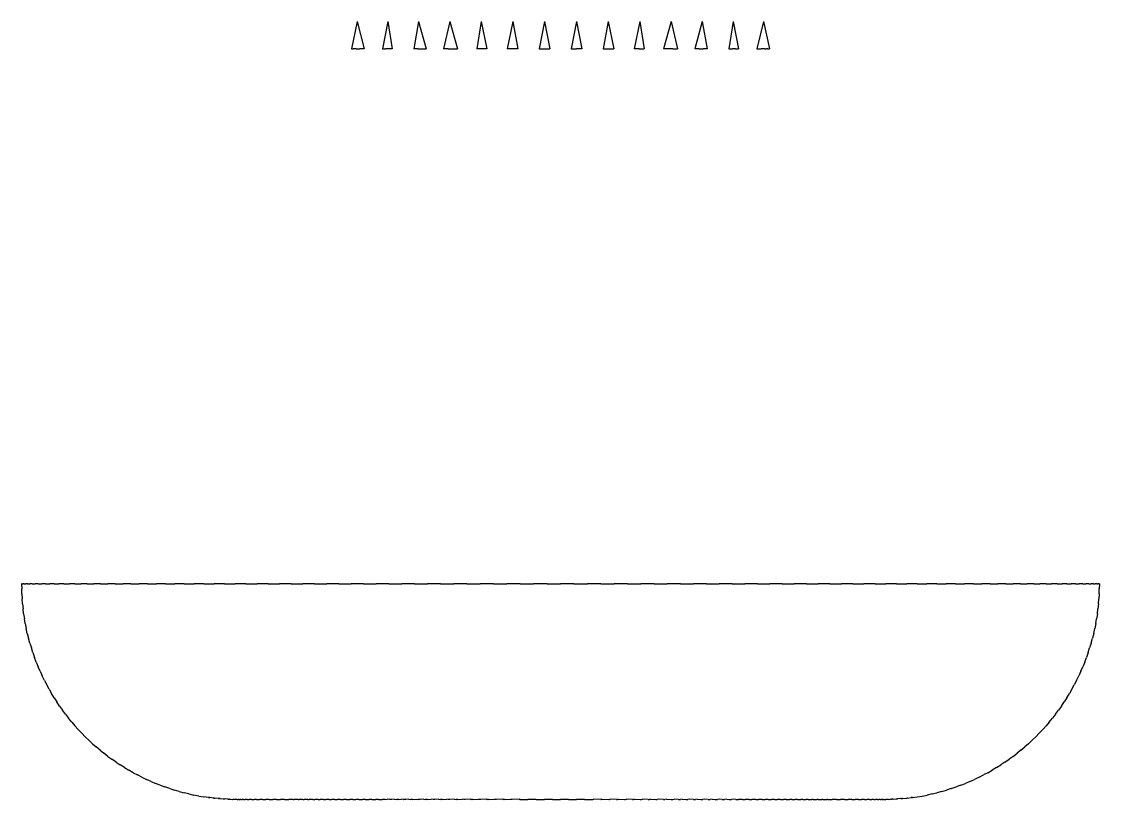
# Model space of a CAD drawing. Header units: metres. Extents: x 64 to 540, y -564 to -64.
# Drawn here: x 443.8 to 518.8, y -214.2 to -160 of the extents above; entities that cross this region are included whole.
import ezdxf

# ---------------------------------------------------------------- set-up
doc = ezdxf.new("R2010")
doc.units = ezdxf.units.M

msp = doc.modelspace()

# ---------------------------------------------------------------- linework, layer by layer
for p, q in [((467.196, -160.046), (466.8, -161.946)), ((467.196, -160.046), (467.668, -161.946)), ((469.326, -160.046), (468.943, -161.946)), ((469.326, -160.046), (469.613, -161.946)), ((471.457, -160.046), (471.137, -161.946)), ((471.457, -160.046), (471.984, -161.946)), ((473.636, -160.046), (473.198, -161.946)), ((473.636, -160.046), (474.165, -161.946)), ((475.816, -160.046), (475.512, -161.946)), ((475.816, -160.046), (476.208, -161.946)), ((478.023, -160.046), (477.636, -161.946)), ((478.023, -160.046), (478.365, -161.946)), ((480.23, -160.046), (479.844, -161.946)), ((480.23, -160.046), (480.589, -161.946)), ((482.442, -160.046), (482.084, -161.946)), ((482.442, -160.046), (482.83, -161.946)), ((484.655, -160.046), (484.308, -161.946)), ((484.655, -160.046), (485.037, -161.946)), ((486.851, -160.046), (486.465, -161.946)), ((486.851, -160.046), (487.161, -161.946)), ((489.047, -160.046), (488.508, -161.946)), ((489.047, -160.046), (489.475, -161.946)), ((491.204, -160.046), (490.689, -161.946)), ((491.204, -160.046), (491.536, -161.946)), ((493.362, -160.046), (493.06, -161.946)), ((493.362, -160.046), (493.73, -161.946)), ((495.46, -160.046), (495.005, -161.946)), ((495.46, -160.046), (495.873, -161.946)), ((466.8, -161.946), (466.902, -161.946)), ((467.003, -161.946), (466.902, -161.946)), ((467.122, -161.946), (467.003, -161.946)), ((467.122, -161.946), (467.241, -161.946)), ((467.241, -161.946), (467.378, -161.946)), ((467.514, -161.946), (467.378, -161.946)), ((467.668, -161.946), (467.514, -161.946)), ((468.943, -161.946), (469.161, -161.946)), ((469.38, -161.946), (469.161, -161.946)), ((469.613, -161.946), (469.38, -161.946)), ((471.411, -161.946), (471.137, -161.946)), ((471.411, -161.946), (471.698, -161.946)), ((471.698, -161.946), (471.984, -161.946)), ((473.517, -161.946), (473.198, -161.946)), ((473.517, -161.946), (473.837, -161.946)), ((473.837, -161.946), (474.165, -161.946)), ((475.856, -161.946), (475.512, -161.946)), ((476.208, -161.946), (475.856, -161.946)), ((477.999, -161.946), (477.636, -161.946)), ((478.365, -161.946), (477.999, -161.946)), ((479.844, -161.946), (480.216, -161.946)), ((480.216, -161.946), (480.589, -161.946)), ((482.084, -161.946), (482.458, -161.946)), ((482.83, -161.946), (482.458, -161.946)), ((484.308, -161.946), (484.674, -161.946)), ((484.674, -161.946), (485.037, -161.946)), ((486.817, -161.946), (486.465, -161.946)), ((486.817, -161.946), (487.161, -161.946)), ((488.837, -161.946), (488.508, -161.946)), ((489.156, -161.946), (488.837, -161.946)), ((489.156, -161.946), (489.475, -161.946)), ((490.975, -161.946), (490.689, -161.946)), ((490.975, -161.946), (491.262, -161.946)), ((491.536, -161.946), (491.262, -161.946)), ((493.06, -161.946), (493.294, -161.946)), ((493.512, -161.946), (493.294, -161.946)), ((493.512, -161.946), (493.73, -161.946)), ((495.005, -161.946), (495.159, -161.946)), ((495.159, -161.946), (495.295, -161.946)), ((495.432, -161.946), (495.295, -161.946)), ((495.551, -161.946), (495.432, -161.946)), ((495.551, -161.946), (495.67, -161.946)), ((495.771, -161.946), (495.67, -161.946)), ((495.771, -161.946), (495.873, -161.946)), ((443.837, -199.178), (443.86, -199.178)), ((443.837, -199.178), (443.845, -199.526)), ((443.883, -199.178), (443.86, -199.178)), ((443.883, -199.178), (443.953, -199.178)), ((444.023, -199.178), (443.953, -199.178)), ((444.023, -199.178), (444.139, -199.178)), ((444.255, -199.178), (444.139, -199.178)), ((444.255, -199.178), (444.418, -199.178)), ((444.58, -199.178), (444.418, -199.178)), ((444.58, -199.178), (444.788, -199.178)), ((444.996, -199.178), (444.788, -199.178)), ((444.996, -199.178), (445.249, -199.178)), ((445.503, -199.178), (445.249, -199.178)), ((445.503, -199.178), (445.8, -199.178)), ((446.098, -199.178), (445.8, -199.178)), ((446.098, -199.178), (446.44, -199.178)), ((446.781, -199.178), (446.44, -199.178)), ((446.781, -199.178), (447.166, -199.178)), ((447.55, -199.178), (447.166, -199.178)), ((447.55, -199.178), (447.977, -199.178)), ((448.403, -199.178), (447.977, -199.178)), ((448.403, -199.178), (448.871, -199.178)), ((449.338, -199.178), (448.871, -199.178)), ((449.338, -199.178), (449.845, -199.178)), ((450.353, -199.178), (449.845, -199.178)), ((450.353, -199.178), (450.898, -199.178)), ((451.444, -199.178), (450.898, -199.178)), ((451.444, -199.178), (452.027, -199.178)), ((452.61, -199.178), (452.027, -199.178)), ((452.61, -199.178), (453.228, -199.178)), ((453.847, -199.178), (453.228, -199.178)), ((453.847, -199.178), (454.5, -199.178)), ((455.153, -199.178), (454.5, -199.178)), ((455.153, -199.178), (455.838, -199.178)), ((456.523, -199.178), (455.838, -199.178)), ((456.523, -199.178), (457.24, -199.178)), ((457.956, -199.178), (457.24, -199.178)), ((457.956, -199.178), (458.701, -199.178)), ((459.446, -199.178), (458.701, -199.178)), ((459.446, -199.178), (460.219, -199.178)), ((460.991, -199.178), (460.219, -199.178)), ((460.991, -199.178), (461.789, -199.178)), ((462.587, -199.178), (461.789, -199.178)), ((462.587, -199.178), (463.408, -199.178)), ((464.229, -199.178), (463.408, -199.178)), ((464.229, -199.178), (465.071, -199.178)), ((465.913, -199.178), (465.071, -199.178)), ((465.913, -199.178), (466.775, -199.178)), ((467.636, -199.178), (466.775, -199.178)), ((467.636, -199.178), (468.515, -199.178)), ((469.393, -199.178), (468.515, -199.178)), ((469.393, -199.178), (470.287, -199.178)), ((471.18, -199.178), (470.287, -199.178)), ((471.18, -199.178), (472.086, -199.178)), ((472.992, -199.178), (472.086, -199.178)), ((472.992, -199.178), (473.908, -199.178)), ((474.825, -199.178), (473.908, -199.178)), ((474.825, -199.178), (475.749, -199.178)), ((476.674, -199.178), (475.749, -199.178)), ((476.674, -199.178), (477.604, -199.178)), ((478.534, -199.178), (477.604, -199.178)), ((478.534, -199.178), (479.468, -199.178)), ((480.402, -199.178), (479.468, -199.178)), ((480.402, -199.178), (481.337, -199.178)), ((482.271, -199.178), (481.337, -199.178)), ((482.271, -199.178), (483.205, -199.178)), ((484.139, -199.178), (483.205, -199.178)), ((484.139, -199.178), (485.069, -199.178)), ((485.999, -199.178), (485.069, -199.178)), ((485.999, -199.178), (486.924, -199.178)), ((487.848, -199.178), (486.924, -199.178)), ((487.848, -199.178), (488.765, -199.178)), ((489.681, -199.178), (488.765, -199.178)), ((489.681, -199.178), (490.587, -199.178)), ((491.493, -199.178), (490.587, -199.178)), ((491.493, -199.178), (492.386, -199.178)), ((493.28, -199.178), (492.386, -199.178)), ((493.28, -199.178), (494.158, -199.178)), ((495.037, -199.178), (494.158, -199.178)), ((495.037, -199.178), (495.898, -199.178)), ((496.76, -199.178), (495.898, -199.178)), ((496.76, -199.178), (497.602, -199.178)), ((498.444, -199.178), (497.602, -199.178)), ((498.444, -199.178), (499.266, -199.178)), ((500.087, -199.178), (499.266, -199.178)), ((500.087, -199.178), (500.884, -199.178)), ((501.682, -199.178), (500.884, -199.178)), ((501.682, -199.178), (502.454, -199.178)), ((503.227, -199.178), (502.454, -199.178)), ((503.227, -199.178), (503.972, -199.178)), ((504.717, -199.178), (503.972, -199.178)), ((504.717, -199.178), (505.434, -199.178)), ((506.15, -199.178), (505.434, -199.178)), ((506.15, -199.178), (506.835, -199.178)), ((507.52, -199.178), (506.835, -199.178)), ((507.52, -199.178), (508.173, -199.178)), ((508.826, -199.178), (508.173, -199.178)), ((508.826, -199.178), (509.445, -199.178)), ((510.063, -199.178), (509.445, -199.178)), ((510.063, -199.178), (510.646, -199.178)), ((511.229, -199.178), (510.646, -199.178)), ((511.229, -199.178), (511.775, -199.178)), ((512.321, -199.178), (511.775, -199.178)), ((512.321, -199.178), (512.828, -199.178)), ((513.335, -199.178), (512.828, -199.178)), ((513.335, -199.178), (513.802, -199.178)), ((514.27, -199.178), (513.802, -199.178)), ((514.27, -199.178), (514.696, -199.178)), ((515.123, -199.178), (514.696, -199.178)), ((515.123, -199.178), (515.507, -199.178)), ((515.892, -199.178), (515.507, -199.178)), ((515.892, -199.178), (516.233, -199.178)), ((516.575, -199.178), (516.233, -199.178)), ((516.575, -199.178), (516.873, -199.178)), ((517.171, -199.178), (516.873, -199.178)), ((517.171, -199.178), (517.424, -199.178)), ((517.677, -199.178), (517.424, -199.178)), ((517.677, -199.178), (517.885, -199.178)), ((518.093, -199.178), (517.885, -199.178)), ((518.093, -199.178), (518.255, -199.178)), ((518.418, -199.178), (518.255, -199.178)), ((518.418, -199.178), (518.534, -199.178)), ((518.65, -199.178), (518.534, -199.178)), ((518.65, -199.178), (518.72, -199.178)), ((518.79, -199.178), (518.72, -199.178)), ((518.79, -199.178), (518.813, -199.178)), ((518.837, -199.178), (518.813, -199.178)), ((518.837, -199.178), (518.828, -199.526)), ((443.853, -199.874), (443.845, -199.526)), ((443.853, -199.874), (443.877, -200.221)), ((443.901, -200.568), (443.877, -200.221)), ((518.772, -200.568), (518.796, -200.221)), ((518.82, -199.874), (518.796, -200.221)), ((518.82, -199.874), (518.828, -199.526)), ((443.901, -200.568), (443.941, -200.914)), ((443.982, -201.259), (443.941, -200.914)), ((518.692, -201.259), (518.732, -200.914)), ((518.772, -200.568), (518.732, -200.914)), ((443.982, -201.259), (444.038, -201.603)), ((444.094, -201.946), (444.038, -201.603)), ((518.579, -201.946), (518.635, -201.603)), ((518.692, -201.259), (518.635, -201.603)), ((444.094, -201.946), (444.166, -202.286)), ((444.238, -202.627), (444.166, -202.286)), ((518.435, -202.627), (518.507, -202.286)), ((518.579, -201.946), (518.507, -202.286)), ((444.238, -202.627), (444.326, -202.963)), ((444.414, -203.3), (444.326, -202.963)), ((518.259, -203.3), (518.347, -202.963)), ((518.435, -202.627), (518.347, -202.963)), ((444.414, -203.3), (444.517, -203.632)), ((444.621, -203.964), (444.517, -203.632)), ((444.621, -203.964), (444.739, -204.291)), ((518.052, -203.964), (517.934, -204.291)), ((518.052, -203.964), (518.156, -203.632)), ((518.259, -203.3), (518.156, -203.632)), ((444.858, -204.618), (444.739, -204.291)), ((444.858, -204.618), (444.992, -204.94)), ((517.815, -204.618), (517.682, -204.94)), ((517.815, -204.618), (517.934, -204.291)), ((445.125, -205.261), (444.992, -204.94)), ((445.125, -205.261), (445.274, -205.576)), ((517.548, -205.261), (517.399, -205.576)), ((517.548, -205.261), (517.682, -204.94)), ((445.422, -205.89), (445.274, -205.576)), ((445.422, -205.89), (445.585, -206.198)), ((445.748, -206.505), (445.585, -206.198)), ((516.925, -206.505), (517.088, -206.198)), ((517.251, -205.89), (517.088, -206.198)), ((517.251, -205.89), (517.399, -205.576)), ((445.748, -206.505), (445.925, -206.805)), ((446.102, -207.104), (445.925, -206.805)), ((516.571, -207.104), (516.748, -206.805)), ((516.925, -206.505), (516.748, -206.805)), ((446.102, -207.104), (446.292, -207.395)), ((446.483, -207.686), (446.292, -207.395)), ((446.483, -207.686), (446.687, -207.968)), ((516.19, -207.686), (515.986, -207.968)), ((516.19, -207.686), (516.381, -207.395)), ((516.571, -207.104), (516.381, -207.395)), ((446.891, -208.25), (446.687, -207.968)), ((446.891, -208.25), (447.108, -208.522)), ((515.782, -208.25), (515.565, -208.522)), ((515.782, -208.25), (515.986, -207.968)), ((447.324, -208.794), (447.108, -208.522)), ((447.324, -208.794), (447.554, -209.056)), ((447.783, -209.318), (447.554, -209.056)), ((514.89, -209.318), (515.12, -209.056)), ((515.349, -208.794), (515.12, -209.056)), ((515.349, -208.794), (515.565, -208.522)), ((447.783, -209.318), (448.024, -209.569)), ((448.265, -209.82), (448.024, -209.569)), ((448.265, -209.82), (448.517, -210.059)), ((514.408, -209.82), (514.156, -210.059)), ((514.408, -209.82), (514.649, -209.569)), ((514.89, -209.318), (514.649, -209.569)), ((448.77, -210.299), (448.517, -210.059)), ((448.77, -210.299), (449.033, -210.526)), ((449.296, -210.753), (449.033, -210.526)), ((513.377, -210.753), (513.64, -210.526)), ((513.903, -210.299), (513.64, -210.526)), ((513.903, -210.299), (514.156, -210.059)), ((449.296, -210.753), (449.57, -210.968)), ((449.843, -211.183), (449.57, -210.968)), ((449.843, -211.183), (450.127, -211.385)), ((450.41, -211.588), (450.127, -211.385)), ((512.263, -211.588), (512.546, -211.385)), ((512.83, -211.183), (512.546, -211.385)), ((512.83, -211.183), (513.103, -210.968)), ((513.377, -210.753), (513.103, -210.968)), ((450.41, -211.588), (450.702, -211.776)), ((450.994, -211.965), (450.702, -211.776)), ((450.994, -211.965), (451.295, -212.14)), ((451.596, -212.315), (451.295, -212.14)), ((511.077, -212.315), (511.378, -212.14)), ((511.679, -211.965), (511.378, -212.14)), ((511.679, -211.965), (511.971, -211.776)), ((512.263, -211.588), (511.971, -211.776)), ((451.596, -212.315), (451.904, -212.476)), ((452.213, -212.637), (451.904, -212.476)), ((452.213, -212.637), (452.529, -212.783)), ((452.844, -212.929), (452.529, -212.783)), ((452.844, -212.929), (453.166, -213.061)), ((509.829, -212.929), (509.507, -213.061)), ((509.829, -212.929), (510.145, -212.783)), ((510.46, -212.637), (510.145, -212.783)), ((510.46, -212.637), (510.769, -212.476)), ((511.077, -212.315), (510.769, -212.476)), ((453.488, -213.192), (453.166, -213.061)), ((453.488, -213.192), (453.816, -213.309)), ((454.144, -213.425), (453.816, -213.309)), ((454.144, -213.425), (454.477, -213.526)), ((454.81, -213.628), (454.477, -213.526)), ((454.81, -213.628), (455.147, -213.713)), ((455.484, -213.799), (455.147, -213.713)), ((507.189, -213.799), (507.526, -213.713)), ((507.863, -213.628), (507.526, -213.713)), ((507.863, -213.628), (508.196, -213.526)), ((508.529, -213.425), (508.196, -213.526)), ((508.529, -213.425), (508.857, -213.309)), ((509.185, -213.192), (508.857, -213.309)), ((509.185, -213.192), (509.507, -213.061)), ((455.484, -213.799), (455.825, -213.869)), ((456.166, -213.939), (455.825, -213.869)), ((456.166, -213.939), (456.182, -213.939)), ((456.182, -213.939), (456.51, -213.993)), ((456.525, -213.993), (456.51, -213.993)), ((456.853, -214.047), (456.525, -213.993)), ((456.853, -214.047), (456.869, -214.047)), ((456.884, -214.047), (456.869, -214.047)), ((456.884, -214.047), (456.929, -214.047)), ((457.199, -214.085), (456.929, -214.047)), ((457.199, -214.085), (457.214, -214.085)), ((457.229, -214.085), (457.214, -214.085)), ((457.229, -214.085), (457.275, -214.085)), ((457.545, -214.123), (457.275, -214.085)), ((457.545, -214.123), (457.56, -214.123)), ((457.575, -214.123), (457.56, -214.123)), ((457.575, -214.123), (457.619, -214.123)), ((457.663, -214.123), (457.619, -214.123)), ((457.663, -214.123), (457.868, -214.143)), ((457.868, -214.143), (457.882, -214.143)), ((457.897, -214.143), (457.882, -214.143)), ((457.897, -214.143), (457.941, -214.143)), ((457.941, -214.143), (457.984, -214.143)), ((458.19, -214.164), (457.984, -214.143)), ((458.19, -214.164), (458.205, -214.164)), ((458.219, -214.164), (458.205, -214.164)), ((458.219, -214.164), (458.262, -214.164)), ((458.305, -214.164), (458.262, -214.164)), ((458.305, -214.164), (458.377, -214.164)), ((458.377, -214.164), (458.513, -214.171)), ((458.513, -214.171), (458.527, -214.171)), ((458.542, -214.171), (458.527, -214.171)), ((458.584, -214.171), (458.542, -214.171)), ((458.627, -214.171), (458.584, -214.171)), ((458.697, -214.171), (458.627, -214.171)), ((458.837, -214.178), (458.697, -214.171)), ((458.837, -214.178), (458.851, -214.178)), ((458.865, -214.178), (458.851, -214.178)), ((458.865, -214.178), (458.906, -214.178)), ((458.948, -214.178), (458.906, -214.178)), ((458.948, -214.178), (459.018, -214.178)), ((459.088, -214.178), (459.018, -214.178)), ((459.088, -214.178), (459.185, -214.178)), ((459.283, -214.178), (459.185, -214.178)), ((459.283, -214.178), (459.407, -214.178)), ((459.532, -214.178), (459.407, -214.178)), ((459.532, -214.178), (459.684, -214.178)), ((459.836, -214.178), (459.684, -214.178)), ((459.836, -214.178), (460.015, -214.178)), ((460.193, -214.178), (460.015, -214.178)), ((460.193, -214.178), (460.398, -214.178)), ((460.603, -214.178), (460.398, -214.178)), ((460.603, -214.178), (460.834, -214.178)), ((461.065, -214.178), (460.834, -214.178)), ((461.065, -214.178), (461.321, -214.178)), ((461.577, -214.178), (461.321, -214.178)), ((461.577, -214.178), (461.857, -214.178)), ((462.138, -214.178), (461.857, -214.178)), ((462.138, -214.178), (462.442, -214.178)), ((462.746, -214.178), (462.442, -214.178)), ((462.746, -214.178), (462.807, -214.171)), ((463.074, -214.178), (462.807, -214.171)), ((463.074, -214.178), (463.143, -214.171)), ((463.401, -214.178), (463.143, -214.171)), ((463.401, -214.178), (463.503, -214.171)), ((463.751, -214.178), (463.503, -214.171)), ((463.751, -214.178), (463.853, -214.171)), ((464.101, -214.178), (463.853, -214.171)), ((464.101, -214.178), (464.224, -214.171)), ((464.224, -214.171), (464.235, -214.171)), ((464.472, -214.178), (464.235, -214.171)), ((464.472, -214.178), (464.606, -214.171)), ((464.843, -214.178), (464.606, -214.171)), ((464.843, -214.178), (464.998, -214.171)), ((465.235, -214.178), (464.998, -214.171)), ((465.235, -214.178), (465.401, -214.171)), ((465.626, -214.178), (465.401, -214.171)), ((465.626, -214.178), (465.812, -214.171)), ((465.812, -214.171), (465.824, -214.171)), ((466.037, -214.178), (465.824, -214.171)), ((466.037, -214.178), (466.235, -214.171)), ((466.449, -214.178), (466.235, -214.171)), ((466.449, -214.178), (466.664, -214.171)), ((466.664, -214.171), (466.677, -214.171)), ((466.878, -214.178), (466.677, -214.171)), ((466.878, -214.178), (467.107, -214.171)), ((467.308, -214.178), (467.107, -214.171)), ((467.308, -214.178), (467.554, -214.171)), ((467.554, -214.171), (467.567, -214.171)), ((467.755, -214.178), (467.567, -214.171)), ((467.755, -214.178), (468.014, -214.171)), ((468.202, -214.178), (468.014, -214.171)), ((468.202, -214.178), (468.477, -214.171)), ((468.477, -214.171), (468.49, -214.171)), ((468.666, -214.178), (468.49, -214.171)), ((468.666, -214.178), (468.954, -214.171)), ((469.129, -214.178), (468.954, -214.171)), ((469.129, -214.178), (469.271, -214.164)), ((469.433, -214.171), (469.271, -214.164)), ((469.433, -214.171), (469.446, -214.171)), ((469.608, -214.178), (469.446, -214.171)), ((469.763, -214.164), (469.608, -214.178)), ((469.763, -214.164), (469.925, -214.171)), ((470.087, -214.178), (469.925, -214.171)), ((470.087, -214.178), (470.27, -214.164)), ((470.418, -214.171), (470.27, -214.164)), ((470.418, -214.171), (470.432, -214.171)), ((470.579, -214.178), (470.432, -214.171)), ((470.777, -214.164), (470.579, -214.178)), ((470.777, -214.164), (470.924, -214.171)), ((471.072, -214.178), (470.924, -214.171)), ((471.072, -214.178), (471.297, -214.164)), ((471.297, -214.164), (471.43, -214.171)), ((471.577, -214.178), (471.43, -214.171)), ((471.817, -214.164), (471.577, -214.178)), ((471.817, -214.164), (471.95, -214.171)), ((472.083, -214.178), (471.95, -214.171)), ((472.083, -214.178), (472.349, -214.164)), ((472.467, -214.171), (472.349, -214.164)), ((472.467, -214.171), (472.481, -214.171)), ((472.599, -214.178), (472.481, -214.171)), ((472.88, -214.164), (472.599, -214.178)), ((472.88, -214.164), (472.998, -214.171)), ((473.116, -214.178), (472.998, -214.171)), ((473.116, -214.178), (473.423, -214.164)), ((473.525, -214.171), (473.423, -214.164)), ((473.643, -214.178), (473.525, -214.171)), ((473.965, -214.164), (473.643, -214.178)), ((473.965, -214.164), (474.068, -214.171)), ((474.171, -214.178), (474.068, -214.171)), ((474.171, -214.178), (474.516, -214.164)), ((474.604, -214.171), (474.516, -214.164)), ((474.707, -214.178), (474.604, -214.171)), ((475.068, -214.164), (474.707, -214.178)), ((475.068, -214.164), (475.155, -214.171)), ((475.243, -214.178), (475.155, -214.171)), ((475.243, -214.178), (475.627, -214.164)), ((475.699, -214.171), (475.627, -214.164)), ((475.786, -214.178), (475.699, -214.171)), ((476.186, -214.164), (475.786, -214.178)), ((476.186, -214.164), (476.258, -214.171)), ((476.33, -214.178), (476.258, -214.171)), ((476.33, -214.178), (476.752, -214.164)), ((476.808, -214.171), (476.752, -214.164)), ((476.88, -214.178), (476.808, -214.171)), ((477.317, -214.164), (476.88, -214.178)), ((477.317, -214.164), (477.373, -214.171)), ((477.429, -214.178), (477.373, -214.171)), ((477.429, -214.178), (477.888, -214.164)), ((477.928, -214.171), (477.888, -214.164)), ((477.984, -214.178), (477.928, -214.171)), ((478.458, -214.164), (477.984, -214.178)), ((478.458, -214.164), (478.499, -214.171)), ((478.539, -214.178), (478.499, -214.171)), ((478.539, -214.178), (479.057, -214.171)), ((479.097, -214.178), (479.057, -214.171)), ((479.655, -214.178), (479.097, -214.178)), ((479.655, -214.178), (480.215, -214.178)), ((480.776, -214.178), (480.215, -214.178)), ((480.776, -214.178), (481.337, -214.178)), ((481.897, -214.178), (481.337, -214.178)), ((481.897, -214.178), (482.458, -214.178)), ((483.018, -214.178), (482.458, -214.178)), ((483.018, -214.178), (483.576, -214.178)), ((483.576, -214.178), (483.64, -214.164)), ((484.134, -214.178), (483.64, -214.164)), ((484.134, -214.178), (484.174, -214.171)), ((484.215, -214.164), (484.174, -214.171)), ((484.215, -214.164), (484.689, -214.178)), ((484.689, -214.178), (484.745, -214.171)), ((484.745, -214.171), (484.785, -214.164)), ((485.244, -214.178), (484.785, -214.164)), ((485.244, -214.178), (485.3, -214.171)), ((485.356, -214.164), (485.3, -214.171)), ((485.356, -214.164), (485.793, -214.178)), ((485.793, -214.178), (485.85, -214.171)), ((485.85, -214.171), (485.921, -214.164)), ((486.343, -214.178), (485.921, -214.164)), ((486.343, -214.178), (486.415, -214.171)), ((486.487, -214.164), (486.415, -214.171)), ((486.487, -214.164), (486.887, -214.178)), ((486.887, -214.178), (486.974, -214.171)), ((486.974, -214.171), (487.046, -214.164)), ((487.43, -214.178), (487.046, -214.164)), ((487.43, -214.178), (487.518, -214.171)), ((487.606, -214.164), (487.518, -214.171)), ((487.606, -214.164), (487.966, -214.178)), ((487.966, -214.178), (488.069, -214.171)), ((488.157, -214.164), (488.069, -214.171)), ((488.503, -214.178), (488.157, -214.164)), ((488.503, -214.178), (488.605, -214.171)), ((488.708, -214.164), (488.605, -214.171)), ((488.708, -214.164), (489.03, -214.178)), ((489.03, -214.178), (489.148, -214.171)), ((489.148, -214.171), (489.251, -214.164)), ((489.557, -214.178), (489.251, -214.164)), ((489.557, -214.178), (489.675, -214.171)), ((489.793, -214.164), (489.675, -214.171)), ((489.793, -214.164), (490.074, -214.178)), ((490.074, -214.178), (490.207, -214.171)), ((490.325, -214.164), (490.207, -214.171)), ((490.591, -214.178), (490.325, -214.164)), ((490.591, -214.178), (490.723, -214.171)), ((490.856, -214.164), (490.723, -214.171)), ((490.856, -214.164), (491.096, -214.178)), ((491.096, -214.178), (491.229, -214.171)), ((491.229, -214.171), (491.243, -214.171)), ((491.376, -214.164), (491.243, -214.171)), ((491.601, -214.178), (491.376, -214.164)), ((491.601, -214.178), (491.749, -214.171)), ((491.896, -214.164), (491.749, -214.171)), ((491.896, -214.164), (492.094, -214.178)), ((492.094, -214.178), (492.241, -214.171)), ((492.241, -214.171), (492.256, -214.171)), ((492.403, -214.164), (492.256, -214.171)), ((492.587, -214.178), (492.403, -214.164)), ((492.587, -214.178), (492.748, -214.171)), ((492.91, -214.164), (492.748, -214.171)), ((492.91, -214.164), (493.065, -214.178)), ((493.065, -214.178), (493.227, -214.171)), ((493.227, -214.171), (493.241, -214.171)), ((493.402, -214.164), (493.241, -214.171)), ((493.544, -214.178), (493.402, -214.164)), ((493.544, -214.178), (493.719, -214.171)), ((494.007, -214.178), (493.719, -214.171)), ((494.007, -214.178), (494.183, -214.171)), ((494.183, -214.171), (494.196, -214.171)), ((494.471, -214.178), (494.196, -214.171)), ((494.471, -214.178), (494.659, -214.171)), ((494.918, -214.178), (494.659, -214.171)), ((494.918, -214.178), (495.119, -214.171)), ((495.365, -214.178), (495.119, -214.171)), ((495.365, -214.178), (495.567, -214.171)), ((495.795, -214.178), (495.567, -214.171)), ((495.795, -214.178), (495.996, -214.171)), ((495.996, -214.171), (496.009, -214.171)), ((496.224, -214.178), (496.009, -214.171)), ((496.224, -214.178), (496.438, -214.171)), ((496.636, -214.178), (496.438, -214.171)), ((496.636, -214.178), (496.861, -214.171)), ((497.047, -214.178), (496.861, -214.171)), ((497.047, -214.178), (497.273, -214.171)), ((497.439, -214.178), (497.273, -214.171)), ((497.439, -214.178), (497.664, -214.171)), ((497.83, -214.178), (497.664, -214.171)), ((497.83, -214.178), (498.067, -214.171)), ((498.201, -214.178), (498.067, -214.171)), ((498.201, -214.178), (498.438, -214.171)), ((498.449, -214.171), (498.438, -214.171)), ((498.573, -214.178), (498.449, -214.171)), ((498.573, -214.178), (498.82, -214.171)), ((498.922, -214.178), (498.82, -214.171)), ((498.922, -214.178), (499.17, -214.171)), ((499.272, -214.178), (499.17, -214.171)), ((499.272, -214.178), (499.53, -214.171)), ((499.599, -214.178), (499.53, -214.171)), ((499.599, -214.178), (499.857, -214.171)), ((499.927, -214.178), (499.857, -214.171)), ((499.927, -214.178), (500.231, -214.178)), ((500.536, -214.178), (500.231, -214.178)), ((500.536, -214.178), (500.816, -214.178)), ((501.097, -214.178), (500.816, -214.178)), ((501.097, -214.178), (501.352, -214.178)), ((501.608, -214.178), (501.352, -214.178)), ((501.608, -214.178), (501.839, -214.178)), ((502.07, -214.178), (501.839, -214.178)), ((502.07, -214.178), (502.275, -214.178)), ((502.48, -214.178), (502.275, -214.178)), ((502.48, -214.178), (502.658, -214.178)), ((502.837, -214.178), (502.658, -214.178)), ((502.837, -214.178), (502.989, -214.178)), ((503.141, -214.178), (502.989, -214.178)), ((503.141, -214.178), (503.266, -214.178)), ((503.39, -214.178), (503.266, -214.178)), ((503.39, -214.178), (503.488, -214.178)), ((503.585, -214.178), (503.488, -214.178)), ((503.585, -214.178), (503.655, -214.178)), ((503.725, -214.178), (503.655, -214.178)), ((503.725, -214.178), (503.767, -214.178)), ((503.809, -214.178), (503.767, -214.178)), ((503.809, -214.178), (503.823, -214.178)), ((503.837, -214.178), (503.823, -214.178)), ((503.837, -214.178), (503.975, -214.171)), ((504.046, -214.171), (503.975, -214.171)), ((504.088, -214.171), (504.046, -214.171)), ((504.131, -214.171), (504.088, -214.171)), ((504.131, -214.171), (504.145, -214.171)), ((504.16, -214.171), (504.145, -214.171)), ((504.16, -214.171), (504.296, -214.164)), ((504.368, -214.164), (504.296, -214.164)), ((504.368, -214.164), (504.411, -214.164)), ((504.454, -214.164), (504.411, -214.164)), ((504.454, -214.164), (504.468, -214.164)), ((504.483, -214.164), (504.468, -214.164)), ((504.483, -214.164), (504.689, -214.143)), ((504.689, -214.143), (504.733, -214.143)), ((504.733, -214.143), (504.776, -214.143)), ((504.791, -214.143), (504.776, -214.143)), ((504.805, -214.143), (504.791, -214.143)), ((505.01, -214.123), (504.805, -214.143)), ((505.01, -214.123), (505.054, -214.123)), ((505.098, -214.123), (505.054, -214.123)), ((505.098, -214.123), (505.113, -214.123)), ((505.128, -214.123), (505.113, -214.123)), ((505.128, -214.123), (505.4, -214.085)), ((505.4, -214.085), (505.444, -214.085)), ((505.459, -214.085), (505.444, -214.085)), ((505.474, -214.085), (505.459, -214.085)), ((505.474, -214.085), (505.744, -214.047)), ((505.789, -214.047), (505.744, -214.047)), ((505.789, -214.047), (505.804, -214.047)), ((505.82, -214.047), (505.804, -214.047)), ((505.82, -214.047), (506.148, -213.993)), ((506.163, -213.993), (506.148, -213.993)), ((506.163, -213.993), (506.491, -213.939)), ((506.507, -213.939), (506.491, -213.939)), ((506.507, -213.939), (506.848, -213.869)), ((507.189, -213.799), (506.848, -213.869))]:
    msp.add_line(p, q)

doc.saveas('drawing.dxf')
